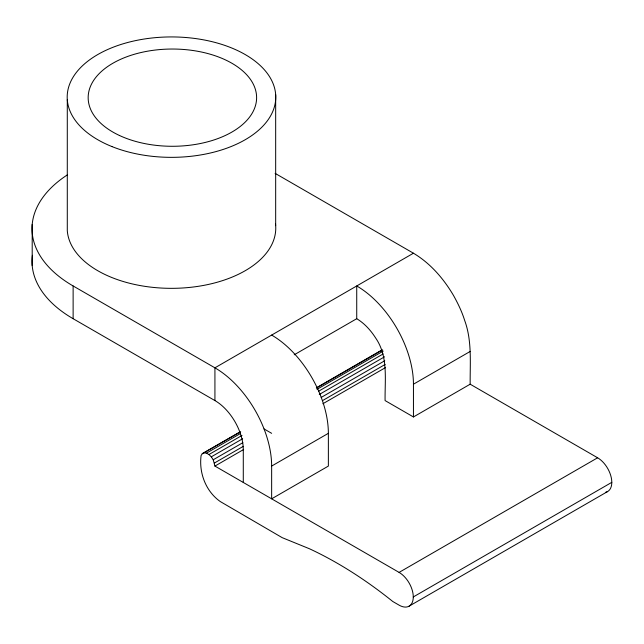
<?xml version="1.0" encoding="UTF-8"?>
<svg xmlns="http://www.w3.org/2000/svg" width="644" height="644" viewBox="0 0 644 644"><rect width="100%" height="100%" fill="white"/><g stroke="black" fill="none" stroke-linecap="round" stroke-linejoin="round"><path stroke-width="0.97" d="M239.705 432.084L202.264 453.706L201.089 455.566C198.835 472.913 205.814 491.372 220.28 501.555L282.201 537.659L309.402 548.736A406.541 234.714 60 0 1 392.8 601.512L399.095 605.151A20.053 11.576 60 0 0 413.279 596.964L611.8 482.348M605.497 492.322A20.053 11.576 60 0 0 611.188 477.244A20.053 11.576 60 0 0 597.616 457.787L470.168 384.202C469.983 362.974 472.141 340.797 464.67 320.446C461.965 311.752 457.981 303.493 453.561 295.556C443.627 278.675 430.409 263.316 413.448 253.213L214.927 367.829L73.126 285.96A140.376 81.047 0 0 1 67.25 174.951M294.219 354.796L356.728 318.708L356.728 285.96A80.218 46.312 60 0 1 413.448 384.202L413.448 416.958L385.088 400.576C384.798 379.622 388.38 356.486 375.718 338.1C370.823 330.412 364.584 323.449 356.728 318.708M316.325 387.849L381.626 350.143M202.264 453.706L240.695 431.746M316.446 388.018L382.625 349.813M204.124 452.861L206.45 453.151L240.405 433.549M317.025 389.306L383.204 351.101M206.45 453.151L208.938 454.535L242.031 435.433M318.651 391.19L383.083 353.991M208.938 454.535L211.296 456.838L242.643 438.741M319.263 394.498L384.573 356.8M413.279 596.964A20.053 11.576 60 0 0 399.095 572.403L214.927 466.079L213.228 459.776L242.828 442.686M321.195 397.437L384.758 360.745M214.484 462.988L243.223 446.397M322.459 400.649L385.144 364.456M214.927 466.079L243.657 449.488M322.894 403.74L385.587 367.547M328.368 433.323L328.368 466.079L271.647 498.826L271.647 466.071L328.368 433.323A80.218 46.312 60 0 0 271.647 335.081M413.448 384.202L470.168 351.455M413.448 416.958L470.168 384.202M399.095 572.403L597.616 457.787M409.125 606.149L607.646 491.533M275.109 173.349L413.448 253.213M32.409 255.282A140.376 81.047 0 0 0 73.126 318.708L214.927 400.576A40.105 23.16 60 0 1 243.287 449.697L243.287 482.453M264.048 428.936L271.647 433.323M211.296 456.838L213.228 459.776M275.672 94.644L275.672 225.633M214.927 400.576L214.927 367.829A80.218 46.312 60 0 1 271.647 466.071M73.126 285.96L73.126 318.708M67.29 99.635L67.29 230.624A104.28 60.206 0 0 0 177.438 288.238A104.28 60.206 0 0 0 275.487 223.75M32.2 224.41L32.2 265.642M111.927 146.566A104.28 60.206 0 0 0 275.391 102.203A104.28 60.206 0 0 0 127.118 42.649A104.28 60.206 0 0 0 111.927 146.566M119.382 135.449A84.227 48.63 0 0 0 255.571 105.27A84.227 48.63 0 0 0 142.203 52.261A84.227 48.63 0 0 0 119.382 135.449"/></g></svg>
